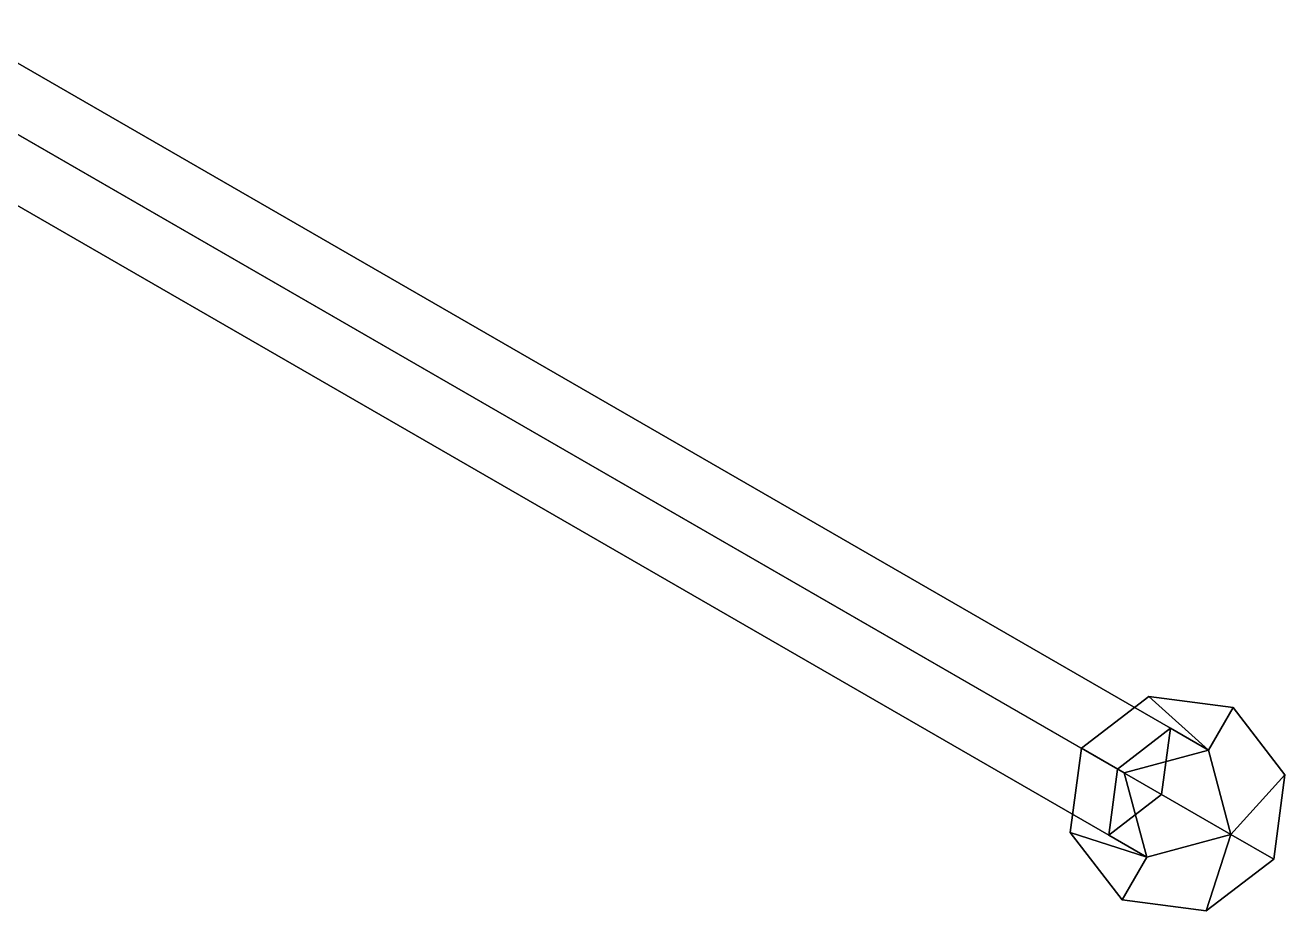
# Model space of a CAD drawing. Header units: millimetres. Extents: x -6.9 to 6.9, y -16.4 to 4.
# Drawn here: x 2.82 to 6.904, y -12.213 to -9.34 of the extents above; entities that cross this region are included whole.
import ezdxf

# ---------------------------------------------------------------- set-up
doc = ezdxf.new("R2010")
doc.units = ezdxf.units.MM
doc.layers.add('mg_tripod', color=7, linetype='Continuous')

msp = doc.modelspace()

# ---------------------------------------------------------------- linework, layer by layer
at = {"layer": 'mg_tripod'}
for points in [[(6.5328, -11.6208, -6.8296), (6.3614, -11.7528, -7.0121), (0.389, -8.3046, -3.4982), (0.5677, -8.1768, -3.32)], [(6.5042, -11.8352, -6.6471), (6.5328, -11.6208, -6.8296), (0.5677, -8.1768, -3.32), (0.5463, -8.3954, -3.1418)], [(6.3614, -11.7528, -7.0121), (6.3328, -11.9672, -6.8296), (0.3677, -8.5232, -3.32), (0.389, -8.3046, -3.4982)], [(6.3328, -11.9672, -6.8296), (6.5042, -11.8352, -6.6471), (0.5463, -8.3954, -3.1418), (0.3677, -8.5232, -3.32)], [(6.4626, -11.5173, -7.05), (6.244, -11.685, -7.05), (6.3826, -11.765, -7.05), (6.6558, -11.6918, -7.05)], [(6.4626, -11.5173, -7.1), (6.244, -11.685, -7.1), (6.244, -11.685, -7.05), (6.4626, -11.5173, -7.05)], [(6.7358, -11.5532, -7.05), (6.4626, -11.5173, -7.05), (6.6558, -11.6918, -7.05)], [(6.7358, -11.5532, -7.1), (6.4626, -11.5173, -7.1), (6.4626, -11.5173, -7.05), (6.7358, -11.5532, -7.05)], [(6.9035, -11.7718, -7.05), (6.7358, -11.5532, -7.05), (6.6558, -11.6918, -7.05), (6.729, -11.965, -7.05)], [(6.9035, -11.7718, -7.1), (6.7358, -11.5532, -7.1), (6.7358, -11.5532, -7.05), (6.9035, -11.7718, -7.05)], [(6.6558, -11.6918, -7.05), (6.3826, -11.765, -7.05), (6.3614, -11.7528, -7.0121), (6.5328, -11.6208, -6.8296)], [(6.729, -11.965, -7.05), (6.6558, -11.6918, -7.05), (6.5328, -11.6208, -6.8296), (6.5042, -11.8352, -6.6471)], [(6.244, -11.685, -7.05), (6.2081, -11.9582, -7.05), (6.4558, -12.0382, -7.05), (6.3826, -11.765, -7.05)], [(6.244, -11.685, -7.1), (6.2081, -11.9582, -7.1), (6.2081, -11.9582, -7.05), (6.244, -11.685, -7.05)], [(6.3826, -11.765, -7.05), (6.4558, -12.0382, -7.05), (6.3328, -11.9672, -6.8296), (6.3614, -11.7528, -7.0121)], [(6.8676, -12.045, -7.05), (6.9035, -11.7718, -7.05), (6.729, -11.965, -7.05)], [(6.8676, -12.045, -7.1), (6.9035, -11.7718, -7.1), (6.9035, -11.7718, -7.05), (6.8676, -12.045, -7.05)], [(6.4558, -12.0382, -7.05), (6.729, -11.965, -7.05), (6.5042, -11.8352, -6.6471), (6.3328, -11.9672, -6.8296)], [(6.2081, -11.9582, -7.05), (6.3758, -12.1768, -7.05), (6.4558, -12.0382, -7.05)], [(6.2081, -11.9582, -7.1), (6.3758, -12.1768, -7.1), (6.3758, -12.1768, -7.05), (6.2081, -11.9582, -7.05)], [(6.3758, -12.1768, -7.05), (6.649, -12.2127, -7.05), (6.729, -11.965, -7.05), (6.4558, -12.0382, -7.05)], [(6.649, -12.2127, -7.05), (6.8676, -12.045, -7.05), (6.8676, -12.045, -7.05), (6.729, -11.965, -7.05)], [(6.649, -12.2127, -7.1), (6.8676, -12.045, -7.1), (6.8676, -12.045, -7.05), (6.649, -12.2127, -7.05)], [(6.3758, -12.1768, -7.1), (6.649, -12.2127, -7.1), (6.649, -12.2127, -7.05), (6.3758, -12.1768, -7.05)]]:
    msp.add_3dface(points, dxfattribs=at)

doc.saveas('drawing.dxf')
